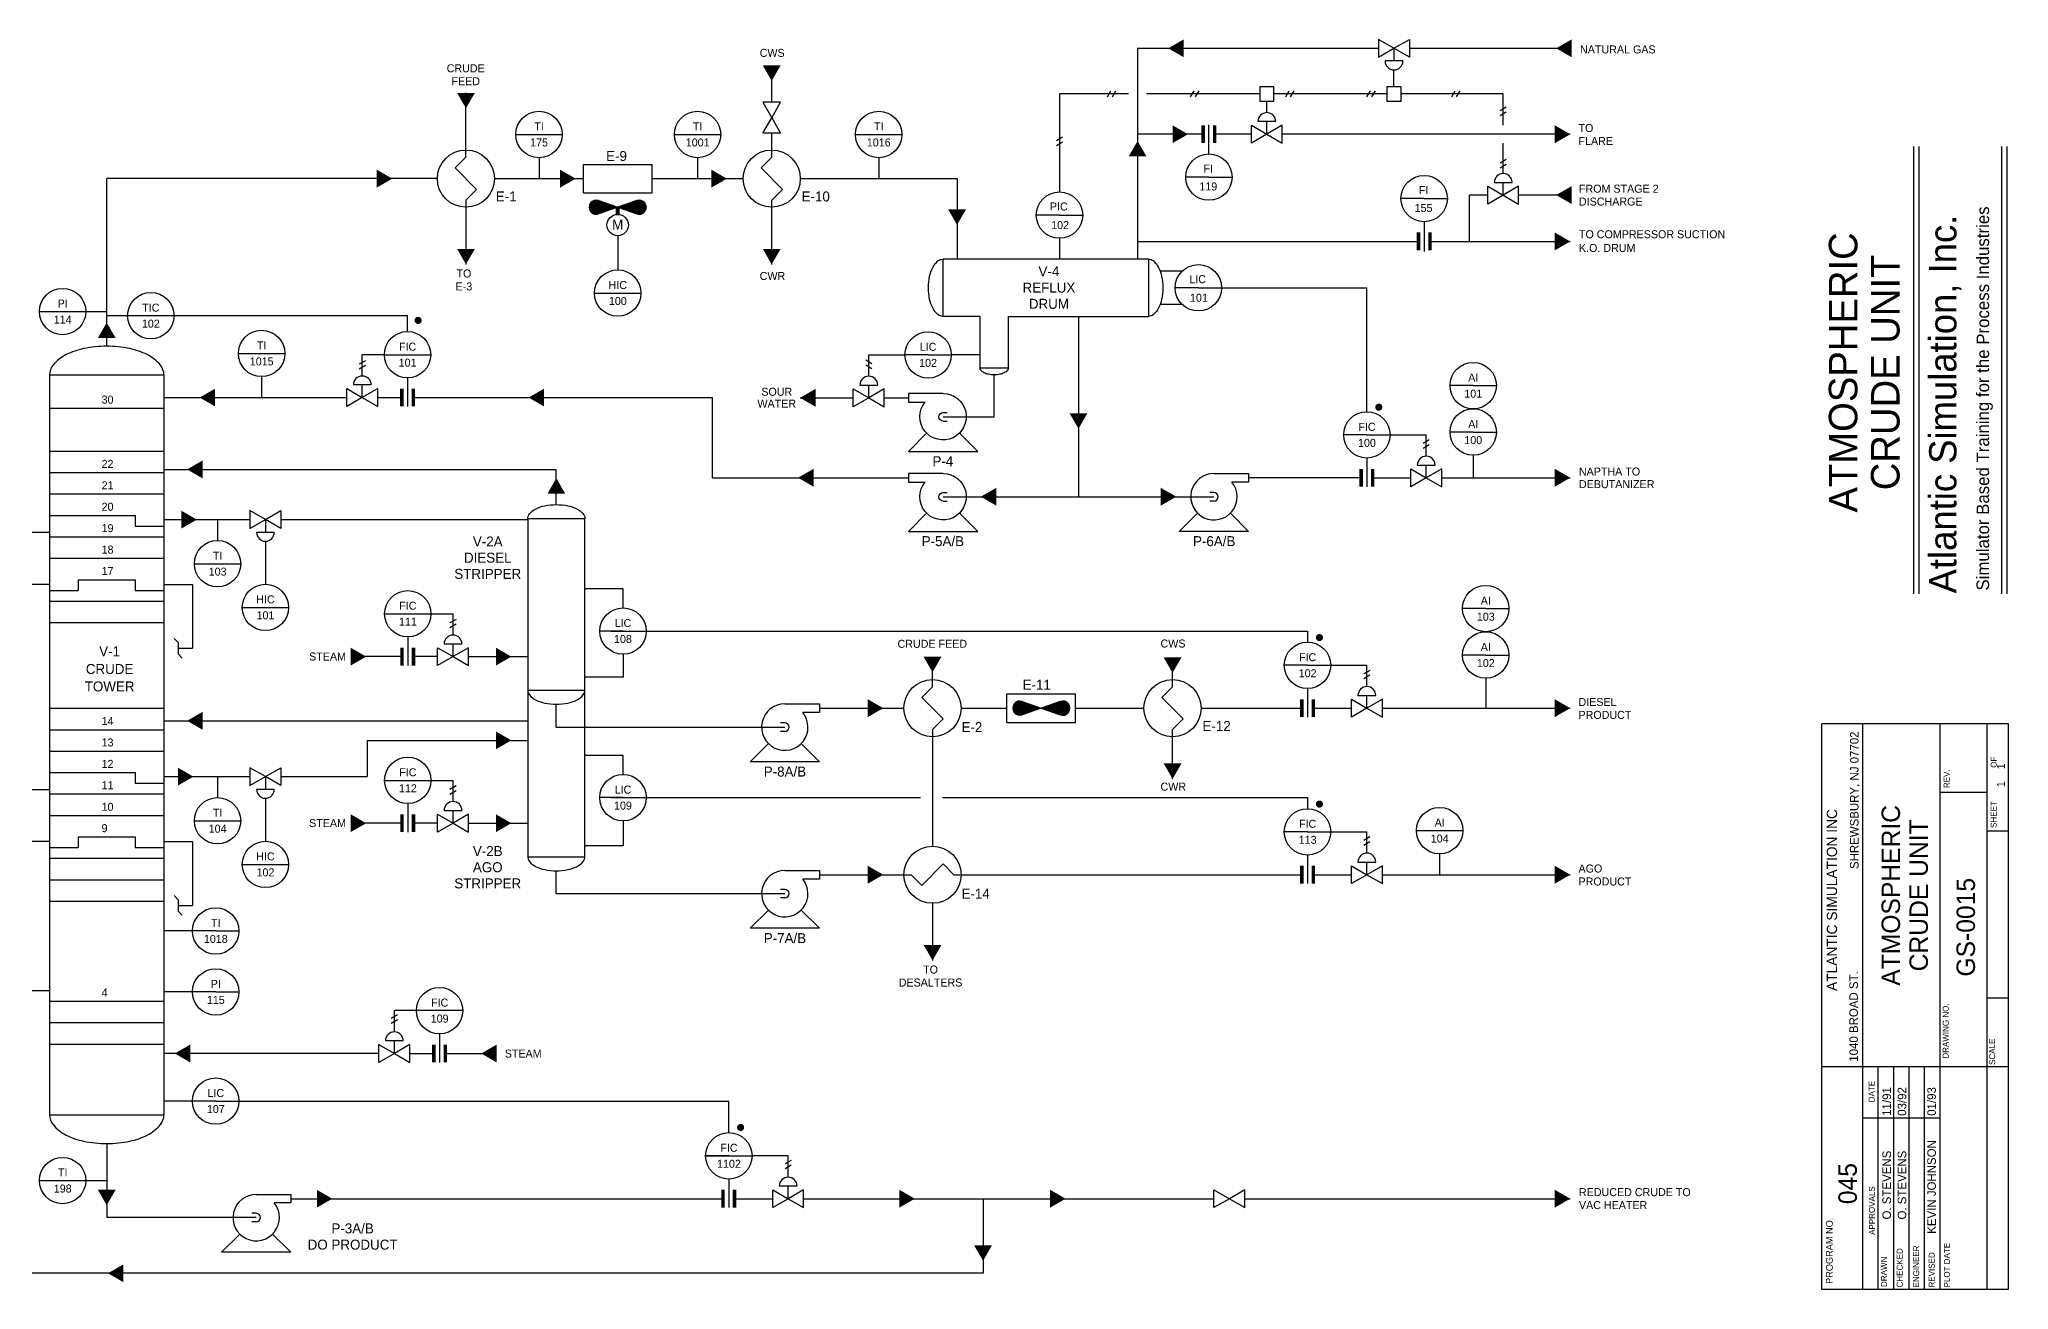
# Model space of a CAD drawing. Extents: x 2.2 to 101, y 0 to 21.9.
# Drawn here: x 66.58 to 101.03, y 0 to 21.88 of the extents above; entities that cross this region are included whole.
import ezdxf
from ezdxf.enums import TextEntityAlignment as Align

# ---------------------------------------------------------------- set-up
doc = ezdxf.new("R2010")
doc.units = 0
doc.linetypes.add('HIDDEN', pattern=[0])
doc.layers.get('0').update_dxf_attribs({"linetype": 'CONTINUOUS'})
for name, color, linetype in [('ARROW', 13, 'CONTINUOUS'), ('E-EQUIP', 2, 'HIDDEN'), ('E-INSTR', 4, 'HIDDEN'), ('EQUIP', 2, 'CONTINUOUS'), ('GS-SSSS', 7, 'CONTINUOUS'), ('INSTR', 4, 'CONTINUOUS'), ('LINE', 7, 'CONTINUOUS'), ('TEXT', 3, 'CONTINUOUS'), ('TITLE', 6, 'CONTINUOUS'), ('VALVE', 1, 'CONTINUOUS')]:
    doc.layers.add(name, color=color, linetype=linetype)

# ---------------------------------------------------------------- blocks, each defined once
blk = doc.blocks.new('R-PUMP')
at = {"layer": 'LINE', "color": 0}
for p, q in [((0, 8.12), (12.13, 8.12)), ((12.13, 8.12), (12.13, 5.13)), ((0, 1.5), (-1.5, 1.5)), ((12.13, 5.13), (6.3, 5.13)), ((-5.75, -5.75), (-12.12, -12.12)), ((0, -1.5), (-1.5, -1.5)), ((5.75, -5.75), (12.13, -12.12)), ((12.13, -12.12), (-12.12, -12.12))]:
    blk.add_line(p, q, dxfattribs=at)
for radius, start, end in [(8.12, 90, 39.1069), (1.5, 270, 90)]:
    blk.add_arc((0, 0), radius, start, end, dxfattribs=at)
blk = doc.blocks.new('G-ARROW')
at = {"layer": 'ARROW', "color": 0}
blk.add_solid([(0, 0), (-0.271, 0.156), (-0.271, -0.156)], dxfattribs=at)
blk = doc.blocks.new('PN-V')
at = {"color": 0}
for p, q in [((0.054, 0.031), (-0.054, -0.031)), ((0.054, -0.055), (-0.054, -0.118))]:
    blk.add_line(p, q, dxfattribs=at)
blk = doc.blocks.new('ARROW')
at = {"layer": 'ARROW', "color": 0}
blk.add_solid([(0, 0), (-0.271, 0.156), (-0.271, -0.156)], dxfattribs=at)
blk = doc.blocks.new('BREAK')
at = {"color": 0}
for p, q in [((-0.171, -0.071), (-0.1, 0)), ((-0.1, 0), (0.1, 0)), ((0.1, 0), (0.171, 0.071))]:
    blk.add_line(p, q, dxfattribs=at)
blk = doc.blocks.new('PN-H')
at = {"color": 0}
for p, q in [((-0.031, -0.054), (0.031, 0.054)), ((0.055, -0.054), (0.118, 0.054))]:
    blk.add_line(p, q, dxfattribs=at)

msp = doc.modelspace()

# ---------------------------------------------------------------- linework, layer by layer
at = {"color": 0}
for p, q in [((101.031, 9.9), (97.761, 9.9)), ((97.761, 0), (97.761, 9.9)), ((98.481, 0), (98.481, 9.9)), ((99.831, 0), (99.831, 9.9)), ((100.656, 0), (100.656, 9.9)), ((101.031, 0), (101.031, 9.9)), ((100.656, 8.7), (99.831, 8.7)), ((101.031, 8.025), (100.656, 8.025)), ((101.031, 5.1), (100.656, 5.1)), ((101.031, 3.9), (97.761, 3.9)), ((98.751, 0), (98.751, 3.9)), ((99.021, 0), (99.021, 3.9)), ((99.291, 0), (99.291, 3.9)), ((99.561, 0), (99.561, 3.9)), ((99.831, 3), (98.481, 3)), ((101.031, 0), (97.761, 0))]:
    msp.add_line(p, q, dxfattribs=at)
for points in [[(86.91, 20.375), (86.91, 20.062), (86.97, 20.375), (86.97, 20.062)], [(87.17, 20.375), (87.17, 20.062), (87.11, 20.375), (87.11, 20.062)], [(90.676, 18.186), (90.676, 18.499), (90.736, 18.186), (90.736, 18.499)], [(90.936, 18.186), (90.936, 18.499), (90.876, 18.186), (90.876, 18.499)], [(72.889, 15.454), (72.889, 15.766), (72.949, 15.454), (72.949, 15.766)], [(73.149, 15.454), (73.149, 15.766), (73.089, 15.454), (73.089, 15.766)], [(89.674, 14.05), (89.674, 14.363), (89.734, 14.05), (89.734, 14.363)], [(89.934, 14.05), (89.934, 14.363), (89.874, 14.05), (89.874, 14.363)], [(72.893, 10.92), (72.893, 11.233), (72.953, 10.92), (72.953, 11.233)], [(73.153, 10.92), (73.153, 11.233), (73.093, 10.92), (73.093, 11.233)], [(88.635, 10.019), (88.635, 10.331), (88.695, 10.019), (88.695, 10.331)], [(88.895, 10.019), (88.895, 10.331), (88.835, 10.019), (88.835, 10.331)], [(72.893, 8.006), (72.893, 8.318), (72.953, 8.006), (72.953, 8.318)], [(73.153, 8.006), (73.153, 8.318), (73.093, 8.006), (73.093, 8.318)], [(88.635, 7.104), (88.635, 7.416), (88.695, 7.104), (88.695, 7.416)], [(88.895, 7.104), (88.895, 7.416), (88.835, 7.104), (88.835, 7.416)], [(73.449, 3.976), (73.449, 4.288), (73.509, 3.976), (73.509, 4.288)], [(73.709, 3.976), (73.709, 4.288), (73.649, 3.976), (73.649, 4.288)], [(78.51, 1.435), (78.51, 1.747), (78.57, 1.435), (78.57, 1.747)], [(78.77, 1.435), (78.77, 1.747), (78.71, 1.435), (78.71, 1.747)]]:
    msp.add_solid(points, dxfattribs=at)
at = {"layer": 'E-EQUIP', "color": 0}
for p, q in [((66.756, 15.423), (68.756, 15.423)), ((66.756, 14.673), (68.756, 14.673)), ((66.756, 14.298), (68.756, 14.298)), ((66.756, 13.923), (68.756, 13.923)), ((66.756, 13.548), (68.256, 13.548)), ((68.256, 13.548), (68.256, 13.36)), ((66.756, 13.173), (68.756, 13.173)), ((68.256, 13.36), (68.756, 13.36)), ((66.756, 12.798), (68.756, 12.798)), ((67.256, 12.423), (67.256, 12.235)), ((67.256, 12.423), (68.256, 12.423)), ((68.256, 12.423), (68.256, 12.235)), ((66.756, 12.235), (67.256, 12.235)), ((68.256, 12.235), (68.756, 12.235)), ((66.756, 12.048), (68.756, 12.048)), ((66.756, 11.673), (68.756, 11.673)), ((66.756, 10.173), (68.756, 10.173)), ((66.756, 9.798), (68.756, 9.798)), ((66.756, 9.423), (68.756, 9.423)), ((66.756, 9.048), (68.256, 9.048)), ((68.256, 9.048), (68.256, 8.86)), ((66.756, 8.673), (68.756, 8.673)), ((68.256, 8.86), (68.756, 8.86)), ((66.756, 8.298), (68.756, 8.298)), ((66.756, 7.735), (67.256, 7.735)), ((67.256, 7.923), (68.256, 7.923)), ((67.256, 7.923), (67.256, 7.735)), ((68.256, 7.923), (68.256, 7.735)), ((68.256, 7.735), (68.756, 7.735)), ((66.756, 7.548), (68.756, 7.548)), ((66.756, 7.173), (68.756, 7.173)), ((66.756, 6.798), (68.756, 6.798)), ((66.756, 5.048), (68.756, 5.048)), ((66.756, 4.673), (68.756, 4.673)), ((66.756, 4.298), (68.756, 4.298))]:
    msp.add_line(p, q, dxfattribs=at)
at = {"layer": 'E-INSTR', "color": 0}
for p, q in [((87.261, 17.531), (89.804, 17.531)), ((89.804, 15.363), (89.804, 17.531)), ((73.019, 17.043), (68.934, 17.043)), ((73.019, 16.766), (73.019, 17.043)), ((76.576, 11.524), (76.789, 11.524)), ((76.576, 8.609), (76.789, 8.609)), ((70.069, 3.299), (78.64, 3.299)), ((78.64, 2.747), (78.64, 3.299))]:
    msp.add_line(p, q, dxfattribs=at)
at = {"layer": 'EQUIP', "color": 0}
for p, q in [((76.096, 19.691), (77.296, 19.691)), ((76.096, 19.191), (76.096, 19.691)), ((77.296, 19.191), (77.296, 19.691)), ((76.096, 19.191), (77.296, 19.191)), ((76.363, 19.059), (77.03, 18.823)), ((77.03, 19.059), (76.363, 18.823)), ((77.071, 19.066), (77.071, 19.066)), ((76.671, 18.932), (76.671, 18.816)), ((76.671, 18.816), (76.721, 18.816)), ((76.721, 18.816), (76.721, 18.932)), ((85.983, 18.031), (82.383, 18.031)), ((82.383, 18.031), (82.383, 17.031)), ((85.983, 18.031), (85.983, 17.031)), ((83.033, 17.031), (82.383, 17.031)), ((83.033, 17.031), (83.033, 16.131)), ((83.533, 16.131), (83.533, 17.031)), ((83.533, 17.031), (85.983, 17.031)), ((66.756, 16.008), (68.756, 16.008)), ((66.756, 16.008), (66.756, 3.057)), ((68.756, 16.008), (68.756, 3.057)), ((83.033, 16.131), (83.533, 16.131)), ((75.122, 13.49), (75.122, 9.19)), ((76.122, 13.49), (75.122, 13.49)), ((76.122, 9.19), (76.122, 13.49)), ((75.122, 10.49), (76.122, 10.49)), ((83.507, 9.925), (83.507, 10.425)), ((83.507, 10.425), (84.707, 10.425)), ((84.707, 9.925), (84.707, 10.425)), ((84.44, 10.293), (83.773, 10.057)), ((83.773, 10.293), (84.44, 10.057)), ((84.482, 10.3), (84.482, 10.3)), ((83.507, 9.925), (84.707, 9.925)), ((75.122, 9.19), (75.122, 7.576)), ((76.122, 7.576), (76.122, 9.19)), ((75.122, 7.576), (76.122, 7.576)), ((66.756, 3.057), (68.756, 3.057))]:
    msp.add_line(p, q, dxfattribs=at)
for points in [[(77.03, 18.823, 1.414212), (77.03, 19.059, 1.414212)], [(82.383, 17.031, -0.174705), (82.299, 17.062, -0.104203), (82.207, 17.178, -0.064948), (82.154, 17.329, -0.051099), (82.133, 17.531, -0.051099), (82.154, 17.733, -0.064948), (82.207, 17.885, -0.104203), (82.299, 18.001, -0.174705), (82.383, 18.031, -0.174705)], [(85.983, 18.031, -0.174705), (86.068, 18.001, -0.104203), (86.16, 17.885, -0.064948), (86.213, 17.733, -0.051099), (86.233, 17.531, -0.051099), (86.213, 17.329, -0.064948), (86.16, 17.178, -0.104203), (86.068, 17.062, -0.174705), (85.983, 17.031, -0.174705)], [(68.756, 16.008, 0.174705), (68.695, 16.177, 0.104203), (68.463, 16.361, 0.064948), (68.161, 16.466, 0.051099), (67.756, 16.508, 0.051099), (67.352, 16.466, 0.064948), (67.049, 16.361, 0.104203), (66.817, 16.177, 0.174705), (66.756, 16.008, 0.174705)], [(83.533, 16.131, -0.174705), (83.518, 16.089, -0.104203), (83.46, 16.043, -0.064948), (83.384, 16.017, -0.051099), (83.283, 16.006, -0.051099), (83.182, 16.017, -0.064948), (83.107, 16.043, -0.104203), (83.049, 16.089, -0.174705), (83.033, 16.131, -0.174705)], [(75.122, 13.49, -0.176325), (75.153, 13.574, -0.103901), (75.269, 13.665, -0.064303), (75.42, 13.717, -0.050467), (75.622, 13.737, -0.050467), (75.824, 13.717, -0.064303), (75.976, 13.665, -0.103901), (76.092, 13.574, -0.176325), (76.122, 13.49, -0.176325)], [(75.122, 10.49, 0.176325), (75.153, 10.407, 0.103901), (75.269, 10.316, 0.064303), (75.42, 10.264, 0.050467), (75.622, 10.244, 0.050467), (75.824, 10.264, 0.064303), (75.976, 10.316, 0.103901), (76.092, 10.407, 0.176325), (76.122, 10.49, 0.176325)], [(84.44, 10.057, 1.414212), (84.44, 10.293, 1.414212)], [(75.122, 7.576, 0.176325), (75.153, 7.492, 0.103901), (75.269, 7.401, 0.064303), (75.42, 7.349, 0.050467), (75.622, 7.329, 0.050467), (75.824, 7.349, 0.064303), (75.976, 7.401, 0.103901), (76.092, 7.492, 0.176325), (76.122, 7.576, 0.176325)], [(66.756, 3.057, 0.174705), (66.817, 2.888, 0.104203), (67.049, 2.703, 0.064948), (67.352, 2.598, 0.051099), (67.756, 2.557, 0.051099), (68.161, 2.598, 0.064948), (68.463, 2.703, 0.104203), (68.695, 2.888, 0.174705), (68.756, 3.057, 0.174705)]]:
    msp.add_lwpolyline(points, format="xyb", dxfattribs=at)
at = {"layer": 'EQUIP', "color": 0, "linetype": 'HIDDEN'}
for centre in [(74.041, 19.441), (82.204, 10.175), (82.204, 7.26)]:
    msp.add_circle(centre, 0.5, dxfattribs=at)
at = {"layer": 'EQUIP', "color": 0}
for centre, radius in [((79.39, 19.441), 0.5), ((76.696, 18.629), 0.188), ((86.404, 10.175), 0.5)]:
    msp.add_circle(centre, radius, dxfattribs=at)
for centre in [(76.321, 18.941), (83.732, 10.175)]:
    msp.add_arc(centre, 0.125, 70.5287, 289.4713, dxfattribs=at)
for points in [[(76.323, 19.066), (76.214, 19.005), (76.322, 18.941), (76.196, 18.946)], [(76.323, 19.066), (76.257, 19.049), (76.214, 19.005)], [(76.696, 18.941), (76.323, 19.066), (76.32, 18.816)], [(76.696, 18.941), (77.07, 19.066), (77.072, 18.816)], [(77.07, 19.066), (77.179, 19.005), (77.071, 18.941), (77.196, 18.946)], [(77.179, 19.005), (77.129, 19.052), (77.071, 19.066)], [(77.071, 19.066), (77.071, 19.066), (77.18, 18.879)], [(76.196, 18.946), (76.322, 18.941), (76.213, 18.879), (76.32, 18.817)], [(76.32, 18.817), (76.213, 18.879), (76.254, 18.836)], [(76.721, 18.932), (76.696, 18.941), (76.671, 18.932)], [(76.721, 18.932), (76.721, 18.816), (76.671, 18.932), (76.671, 18.816)], [(77.196, 18.946), (77.071, 18.941), (77.18, 18.879), (77.072, 18.817)], [(77.18, 18.879), (77.072, 18.816), (77.135, 18.834)], [(83.733, 10.3), (83.624, 10.239), (83.732, 10.175), (83.607, 10.18)], [(83.607, 10.18), (83.732, 10.175), (83.623, 10.113), (83.731, 10.051)], [(83.731, 10.051), (83.623, 10.113), (83.664, 10.07)], [(83.733, 10.3), (83.667, 10.282), (83.624, 10.239)], [(84.107, 10.175), (83.733, 10.3), (83.731, 10.05)], [(84.107, 10.175), (84.48, 10.3), (84.483, 10.05)], [(84.48, 10.3), (84.589, 10.239), (84.481, 10.175), (84.606, 10.18)], [(84.606, 10.18), (84.481, 10.175), (84.59, 10.113), (84.483, 10.051)], [(84.482, 10.3), (84.482, 10.3), (84.59, 10.113)], [(84.589, 10.239), (84.54, 10.286), (84.482, 10.3)], [(84.59, 10.113), (84.483, 10.05), (84.545, 10.067)]]:
    msp.add_solid(points, dxfattribs=at)
at = {"layer": 'INSTR', "color": 0}
for p, q in [((90.278, 21.049), (90.278, 21.344)), ((84.426, 20.924), (84.426, 19.209)), ((85.634, 20.924), (84.426, 20.924)), ((87.928, 20.924), (85.948, 20.924)), ((88.053, 20.596), (88.053, 20.799)), ((90.153, 20.924), (88.178, 20.924)), ((92.189, 20.924), (90.403, 20.924)), ((92.189, 20.375), (92.189, 20.924)), ((87.04, 19.875), (87.04, 20.384)), ((74.912, 20.213), (75.725, 20.213)), ((77.687, 20.213), (78.5, 20.213)), ((80.856, 20.213), (81.668, 20.213)), ((80.856, 20.213), (81.668, 20.213)), ((92.189, 19.531), (92.189, 20.062)), ((75.319, 19.807), (75.319, 19.441)), ((78.093, 19.807), (78.093, 19.441)), ((81.262, 19.807), (81.262, 19.441)), ((87.04, 19.468), (86.634, 19.468)), ((87.04, 19.468), (87.446, 19.468)), ((90.806, 19.092), (90.4, 19.092)), ((90.806, 19.092), (91.212, 19.092)), ((84.426, 18.803), (84.02, 18.803)), ((84.426, 18.803), (84.833, 18.803)), ((90.806, 18.686), (90.806, 18.165)), ((84.426, 18.397), (84.426, 18.031)), ((86.573, 17.823), (86.188, 17.823)), ((76.29, 17.439), (77.103, 17.439)), ((86.573, 17.239), (86.188, 17.239)), ((86.855, 17.531), (86.449, 17.531)), ((86.855, 17.531), (87.261, 17.531)), ((66.578, 17.115), (67.391, 17.115)), ((67.391, 17.115), (67.756, 17.115)), ((68.122, 17.043), (67.756, 17.043)), ((68.934, 17.043), (68.122, 17.043)), ((70.06, 16.382), (70.872, 16.382)), ((70.06, 16.382), (70.872, 16.382)), ((72.227, 15.988), (72.227, 16.36)), ((72.613, 16.36), (72.227, 16.36)), ((72.613, 16.36), (73.425, 16.36)), ((81.089, 15.984), (81.089, 16.356)), ((81.089, 16.356), (81.721, 16.356)), ((82.127, 16.356), (81.721, 16.356)), ((82.127, 16.356), (82.533, 16.356)), ((83.033, 16.356), (82.533, 16.356)), ((70.466, 15.975), (70.466, 15.61)), ((73.019, 15.954), (73.019, 15.454)), ((91.664, 15.819), (91.258, 15.819)), ((91.664, 15.819), (92.07, 15.819)), ((89.804, 14.957), (89.397, 14.957)), ((89.804, 14.957), (90.21, 14.957)), ((90.21, 14.957), (90.842, 14.957)), ((90.842, 14.585), (90.842, 14.957)), ((91.664, 15.007), (91.258, 15.007)), ((91.664, 15.007), (92.07, 15.007)), ((89.804, 14.55), (89.804, 14.05)), ((91.664, 14.6), (91.664, 14.207)), ((69.695, 13.474), (69.695, 13.109)), ((69.289, 12.703), (70.101, 12.703)), ((76.789, 12.261), (76.122, 12.261)), ((76.789, 11.93), (76.789, 12.261)), ((70.126, 11.938), (70.938, 11.938)), ((72.617, 11.827), (73.43, 11.827)), ((73.43, 11.827), (73.815, 11.827)), ((73.815, 11.455), (73.815, 11.827)), ((91.883, 11.918), (91.477, 11.918)), ((91.883, 11.918), (92.289, 11.918)), ((73.023, 11.42), (73.023, 10.92)), ((76.789, 11.524), (76.383, 11.524)), ((76.789, 11.524), (77.195, 11.524)), ((88.765, 11.524), (88.765, 11.331)), ((76.789, 11.117), (76.789, 10.715)), ((91.883, 11.105), (91.477, 11.105)), ((91.883, 11.105), (92.289, 11.105)), ((76.789, 10.715), (76.122, 10.715)), ((88.765, 10.925), (88.359, 10.925)), ((88.765, 10.925), (89.172, 10.925)), ((89.172, 10.925), (89.804, 10.925)), ((89.804, 10.553), (89.804, 10.925)), ((91.883, 10.699), (91.883, 10.175)), ((88.765, 10.519), (88.765, 10.019)), ((76.789, 9.346), (76.122, 9.346)), ((76.789, 9.015), (76.789, 9.346)), ((69.695, 8.977), (69.695, 8.611)), ((72.617, 8.912), (73.43, 8.912)), ((73.43, 8.912), (73.815, 8.912)), ((73.815, 8.54), (73.815, 8.912)), ((73.023, 8.506), (73.023, 8.006)), ((76.789, 8.609), (76.383, 8.609)), ((76.789, 8.609), (77.195, 8.609)), ((88.765, 8.609), (88.765, 8.416)), ((69.289, 8.205), (70.101, 8.205)), ((76.789, 8.203), (76.789, 7.766)), ((88.765, 8.01), (88.359, 8.01)), ((88.765, 8.01), (89.172, 8.01)), ((89.172, 8.01), (89.804, 8.01)), ((89.804, 7.638), (89.804, 8.01)), ((90.67, 8.032), (91.483, 8.032)), ((76.789, 7.766), (76.122, 7.766)), ((88.765, 7.604), (88.765, 7.104)), ((91.077, 7.626), (91.077, 7.26)), ((70.126, 7.44), (70.938, 7.44)), ((69.256, 6.276), (68.756, 6.276)), ((69.662, 6.276), (69.256, 6.276)), ((69.662, 6.276), (70.069, 6.276)), ((69.256, 5.209), (68.756, 5.209)), ((69.662, 5.209), (69.256, 5.209)), ((69.662, 5.209), (70.069, 5.209)), ((72.788, 4.51), (72.788, 4.882)), ((73.173, 4.882), (72.788, 4.882)), ((73.986, 4.882), (73.173, 4.882)), ((73.579, 4.476), (73.579, 3.976)), ((69.256, 3.299), (68.756, 3.299)), ((69.662, 3.299), (69.256, 3.299)), ((69.662, 3.299), (70.069, 3.299)), ((78.234, 2.341), (79.047, 2.341)), ((78.64, 2.341), (78.234, 2.341)), ((78.64, 2.341), (79.047, 2.341)), ((79.679, 2.341), (79.047, 2.341)), ((79.679, 1.969), (79.679, 2.341)), ((66.578, 1.908), (67.391, 1.908)), ((67.391, 1.908), (67.756, 1.908)), ((78.64, 1.935), (78.64, 1.435))]:
    msp.add_line(p, q, dxfattribs=at)
at = {"layer": 'INSTR', "color": 0, "linetype": 'HIDDEN'}
for p, q in [((76.696, 18.441), (76.696, 17.845)), ((70.532, 13.097), (70.532, 12.344)), ((77.195, 11.524), (88.765, 11.524)), ((70.532, 8.599), (70.532, 7.846)), ((77.195, 8.609), (81.994, 8.609)), ((82.381, 8.609), (88.765, 8.609))]:
    msp.add_line(p, q, dxfattribs=at)
at = {"layer": 'INSTR', "color": 0}
for points in [[(87.928, 21.049), (87.928, 20.799), (88.178, 20.799), (88.178, 21.049)], [(90.153, 21.049), (90.153, 20.799), (90.403, 20.799), (90.403, 21.049)]]:
    msp.add_lwpolyline(points, close=True, dxfattribs=at)
at = {"layer": 'INSTR', "color": 0, "const_width": 0.0625}
for points in [[(73.173, 16.96, 1), (73.235, 16.96, 1)], [(89.981, 15.442, 1), (90.044, 15.442, 1)], [(88.943, 11.411, 1), (89.005, 11.411, 1)], [(88.943, 8.496, 1), (89.005, 8.496, 1)], [(78.815, 2.838, 1), (78.877, 2.838, 1)]]:
    msp.add_lwpolyline(points, format="xyb", close=True, dxfattribs=at)
at = {"layer": 'INSTR', "color": 0}
for centre in [(75.319, 20.213), (78.093, 20.213), (81.262, 20.213), (87.04, 19.468), (90.806, 19.092), (84.426, 18.803), (86.855, 17.531), (76.696, 17.439), (66.984, 17.115), (68.528, 17.043), (70.466, 16.382), (73.019, 16.36), (82.127, 16.356), (91.664, 15.819), (89.804, 14.957), (91.664, 15.007), (69.695, 12.703), (70.532, 11.938), (73.023, 11.827), (91.883, 11.918), (76.789, 11.524), (91.883, 11.105), (88.765, 10.925), (73.023, 8.912), (76.789, 8.609), (69.695, 8.205), (88.765, 8.01), (91.077, 8.032), (70.532, 7.44), (69.662, 6.276), (69.662, 5.209), (73.579, 4.882), (69.662, 3.299), (78.64, 2.341), (66.984, 1.908)]:
    msp.add_circle(centre, 0.406, dxfattribs=at)
at = {"layer": 'LINE', "color": 0}
for p, q in [((85.792, 21.722), (85.792, 18.031)), ((85.792, 21.722), (90.008, 21.722)), ((90.549, 21.722), (93.362, 21.722)), ((79.39, 20.777), (79.39, 21.421)), ((74.041, 19.816), (74.041, 20.941)), ((79.39, 19.816), (79.39, 20.236)), ((86.91, 20.218), (85.792, 20.218)), ((87.783, 20.218), (87.17, 20.218)), ((93.362, 20.218), (88.324, 20.218)), ((73.853, 19.629), (74.041, 19.816)), ((79.203, 19.629), (79.39, 19.816)), ((73.541, 19.441), (67.756, 19.441)), ((67.756, 16.508), (67.756, 19.441)), ((74.228, 19.254), (73.853, 19.629)), ((74.541, 19.441), (76.096, 19.441)), ((77.296, 19.441), (78.89, 19.441)), ((79.578, 19.254), (79.203, 19.629)), ((79.89, 19.441), (82.633, 19.441)), ((82.633, 19.441), (82.633, 18.031)), ((74.041, 19.066), (74.228, 19.254)), ((74.041, 19.066), (74.041, 17.941)), ((79.39, 19.066), (79.578, 19.254)), ((79.39, 17.941), (79.39, 19.066)), ((91.599, 18.342), (91.599, 19.154)), ((91.918, 19.154), (91.599, 19.154)), ((93.362, 19.154), (92.459, 19.154)), ((85.792, 18.342), (90.676, 18.342)), ((90.936, 18.342), (93.362, 18.342)), ((84.758, 17.031), (84.758, 13.875)), ((83.283, 15.275), (83.283, 16.006)), ((68.756, 15.61), (71.957, 15.61)), ((72.498, 15.61), (72.889, 15.61)), ((73.149, 15.61), (78.354, 15.61)), ((78.354, 14.207), (78.354, 15.61)), ((79.886, 15.606), (80.818, 15.606)), ((81.359, 15.606), (81.782, 15.606)), ((82.388, 15.275), (83.283, 15.275)), ((68.756, 14.353), (75.622, 14.353)), ((75.622, 13.737), (75.622, 14.353)), ((78.354, 14.207), (81.782, 14.207)), ((89.674, 14.207), (87.735, 14.207)), ((82.388, 13.875), (87.128, 13.875)), ((68.756, 13.474), (70.261, 13.474)), ((70.802, 13.474), (75.122, 13.474)), ((66.756, 13.247), (60.76, 13.247)), ((66.756, 12.339), (66.256, 12.339)), ((68.756, 12.339), (69.256, 12.339)), ((69.256, 12.339), (69.256, 11.223)), ((69.006, 11.223), (69.256, 11.223)), ((72.893, 11.077), (72.137, 11.077)), ((73.545, 11.077), (73.153, 11.077)), ((73.545, 11.077), (73.153, 11.077)), ((74.086, 11.077), (75.122, 11.077)), ((82.204, 10.55), (82.204, 11.074)), ((86.404, 10.55), (86.404, 11.062)), ((82.016, 10.362), (82.204, 10.55)), ((82.391, 9.987), (82.016, 10.362)), ((86.216, 10.362), (86.404, 10.55)), ((86.591, 9.987), (86.216, 10.362)), ((75.622, 9.844), (75.622, 10.244)), ((80.225, 10.175), (81.704, 10.175)), ((82.704, 10.175), (83.507, 10.175)), ((84.707, 10.175), (85.904, 10.175)), ((86.904, 10.175), (88.635, 10.175)), ((88.895, 10.175), (89.533, 10.175)), ((90.074, 10.175), (93.362, 10.175)), ((68.756, 9.954), (75.122, 9.954)), ((75.622, 9.844), (79.619, 9.844)), ((82.204, 9.8), (82.391, 9.987)), ((82.204, 9.8), (82.204, 7.76)), ((86.404, 9.8), (86.591, 9.987)), ((86.404, 8.936), (86.404, 9.8)), ((72.31, 9.612), (72.31, 8.977)), ((72.31, 9.612), (75.122, 9.612)), ((68.756, 8.977), (70.261, 8.977)), ((70.802, 8.977), (72.31, 8.977)), ((66.756, 8.747), (60.786, 8.747)), ((72.893, 8.162), (72.137, 8.162)), ((73.545, 8.162), (73.153, 8.162)), ((73.545, 8.162), (73.153, 8.162)), ((74.086, 8.162), (75.122, 8.162)), ((66.756, 7.839), (66.256, 7.839)), ((68.756, 7.839), (69.256, 7.839)), ((69.256, 7.839), (69.256, 6.723)), ((75.622, 6.929), (75.622, 7.329)), ((80.225, 7.26), (81.829, 7.26)), ((82.016, 7.073), (81.829, 7.26)), ((82.391, 7.448), (82.016, 7.073)), ((82.579, 7.26), (82.391, 7.448)), ((82.579, 7.26), (88.635, 7.26)), ((88.895, 7.26), (89.533, 7.26)), ((90.074, 7.26), (93.362, 7.26)), ((75.622, 6.929), (79.619, 6.929)), ((69.006, 6.723), (69.256, 6.723)), ((82.204, 6.76), (82.204, 5.76)), ((66.756, 5.228), (65.396, 5.228)), ((72.517, 4.132), (68.756, 4.132)), ((73.058, 4.132), (73.449, 4.132)), ((73.058, 4.132), (73.449, 4.132)), ((73.709, 4.132), (74.466, 4.132)), ((67.756, 2.557), (67.756, 1.26)), ((70.977, 1.591), (78.51, 1.591)), ((78.77, 1.591), (79.408, 1.591)), ((79.949, 1.591), (87.128, 1.591)), ((83.088, 1.591), (83.088, 0.286)), ((87.669, 1.591), (93.362, 1.591)), ((70.371, 1.26), (67.756, 1.26)), ((83.088, 0.286), (37.77, 0.286))]:
    msp.add_line(p, q, dxfattribs=at)
for points in [[(89.934, 14.207), (90.571, 14.207)], [(91.113, 14.207), (93.362, 14.207)]]:
    msp.add_lwpolyline(points, dxfattribs=at)
at = {"layer": 'TEXT', "color": 0}
for p, q in [((99.372, 12.176), (99.372, 20.002)), ((99.465, 12.176), (99.465, 20.002)), ((100.913, 12.176), (100.913, 20.002)), ((101.006, 12.176), (101.006, 20.002))]:
    msp.add_line(p, q, dxfattribs=at)
at = {"layer": 'VALVE', "color": 0}
for p, q in [((90.008, 21.878), (90.008, 21.566)), ((90.278, 21.722), (90.008, 21.878)), ((90.008, 21.566), (90.278, 21.722)), ((90.278, 21.722), (90.278, 21.5)), ((90.435, 21.5), (90.122, 21.5)), ((79.234, 20.777), (79.39, 20.507)), ((79.547, 20.777), (79.234, 20.777)), ((79.39, 20.507), (79.547, 20.777)), ((87.783, 20.375), (88.053, 20.218)), ((87.783, 20.062), (87.783, 20.375)), ((88.21, 20.44), (87.897, 20.44)), ((88.053, 20.218), (88.053, 20.44)), ((88.053, 20.218), (87.783, 20.062)), ((92.032, 19.375), (92.345, 19.375)), ((92.189, 19.154), (92.189, 19.375)), ((92.459, 19.31), (92.189, 19.154)), ((92.459, 18.997), (92.459, 19.31)), ((92.189, 19.154), (92.459, 18.997)), ((71.957, 15.454), (71.957, 15.766)), ((71.957, 15.766), (72.227, 15.61)), ((72.227, 15.61), (71.957, 15.454)), ((72.383, 15.831), (72.071, 15.831)), ((72.227, 15.61), (72.227, 15.831)), ((80.933, 15.828), (81.245, 15.828)), ((81.089, 15.606), (81.089, 15.828)), ((81.359, 15.762), (81.089, 15.606)), ((81.089, 15.606), (81.359, 15.45)), ((81.359, 15.45), (81.359, 15.762)), ((90.686, 14.428), (90.998, 14.428)), ((90.842, 14.207), (90.842, 14.428)), ((91.113, 14.363), (90.842, 14.207)), ((90.842, 14.207), (91.113, 14.05)), ((91.113, 14.05), (91.113, 14.363)), ((70.532, 13.474), (70.802, 13.631)), ((70.802, 13.318), (70.532, 13.474)), ((70.532, 13.474), (70.532, 13.253)), ((70.802, 13.631), (70.802, 13.318)), ((70.376, 13.253), (70.688, 13.253)), ((73.659, 11.298), (73.972, 11.298)), ((73.815, 11.077), (73.815, 11.298)), ((74.086, 11.233), (73.815, 11.077)), ((73.815, 11.077), (74.086, 10.92)), ((74.086, 10.92), (74.086, 11.233)), ((89.647, 10.396), (89.96, 10.396)), ((89.804, 10.175), (89.804, 10.396)), ((90.074, 10.331), (89.804, 10.175)), ((89.804, 10.175), (90.074, 10.019)), ((90.074, 10.019), (90.074, 10.331)), ((70.532, 8.977), (70.802, 9.133)), ((70.532, 8.977), (70.532, 8.755)), ((70.802, 8.82), (70.532, 8.977)), ((70.802, 9.133), (70.802, 8.82)), ((70.376, 8.755), (70.688, 8.755)), ((73.659, 8.384), (73.972, 8.384)), ((73.815, 8.162), (73.815, 8.384)), ((74.086, 8.318), (73.815, 8.162)), ((74.086, 8.006), (74.086, 8.318)), ((73.815, 8.162), (74.086, 8.006)), ((89.647, 7.482), (89.96, 7.482)), ((89.804, 7.26), (89.804, 7.482)), ((90.074, 7.416), (89.804, 7.26)), ((89.804, 7.26), (90.074, 7.104)), ((90.074, 7.104), (90.074, 7.416)), ((72.517, 3.976), (72.517, 4.288)), ((72.517, 4.288), (72.788, 4.132)), ((72.944, 4.353), (72.631, 4.353)), ((72.788, 4.132), (72.788, 4.353)), ((72.788, 4.132), (72.517, 3.976)), ((79.408, 1.435), (79.408, 1.747)), ((79.408, 1.747), (79.679, 1.591)), ((79.835, 1.812), (79.522, 1.812)), ((79.679, 1.591), (79.679, 1.812)), ((87.128, 1.747), (87.398, 1.591)), ((87.128, 1.435), (87.128, 1.747)), ((79.679, 1.591), (79.408, 1.435)), ((87.398, 1.591), (87.128, 1.435))]:
    msp.add_line(p, q, dxfattribs=at)
for points in [[(90.549, 21.878), (90.549, 21.566), (90.278, 21.722)], [(79.547, 20.236), (79.234, 20.236), (79.39, 20.507)], [(88.324, 20.062), (88.324, 20.375), (88.053, 20.218)], [(91.918, 18.997), (91.918, 19.31), (92.189, 19.154)], [(72.498, 15.454), (72.498, 15.766), (72.227, 15.61)], [(80.818, 15.45), (80.818, 15.762), (81.089, 15.606)], [(90.571, 14.05), (90.571, 14.363), (90.842, 14.207)], [(70.261, 13.631), (70.261, 13.318), (70.532, 13.474)], [(73.545, 10.92), (73.545, 11.233), (73.815, 11.077)], [(89.533, 10.019), (89.533, 10.331), (89.804, 10.175)], [(70.261, 9.133), (70.261, 8.82), (70.532, 8.977)], [(73.545, 8.006), (73.545, 8.318), (73.815, 8.162)], [(89.533, 7.104), (89.533, 7.416), (89.804, 7.26)], [(73.058, 3.976), (73.058, 4.288), (72.788, 4.132)], [(79.949, 1.435), (79.949, 1.747), (79.679, 1.591)], [(87.669, 1.435), (87.669, 1.747), (87.398, 1.591)]]:
    msp.add_lwpolyline(points, close=True, dxfattribs=at)
for centre, start, end in [((90.278, 21.5), 180, 0), ((88.053, 20.44), 0, 180), ((92.189, 19.375), 0, 180), ((72.227, 15.831), 0, 180), ((81.089, 15.828), 0, 180), ((90.842, 14.428), 0, 180), ((70.532, 13.253), 180, 0), ((73.815, 11.298), 0, 180), ((89.804, 10.396), 0, 180), ((70.532, 8.755), 180, 0), ((73.815, 8.384), 0, 180), ((89.804, 7.482), 0, 180), ((72.788, 4.353), 0, 180), ((79.679, 1.812), 0, 180)]:
    msp.add_arc(centre, 0.156, start, end, dxfattribs=at)

# ---------------------------------------------------------------- block references
at = {"layer": 'EQUIP', "color": 0, "yscale": 0.05, "zscale": 0.05}
for p, xscale in [((82.388, 15.275), -0.05), ((82.388, 13.875), -0.05), ((87.128, 13.875), 0.05), ((79.619, 9.844), 0.05), ((79.619, 6.929), 0.05)]:
    msp.add_blockref('R-PUMP', p, dxfattribs=dict(at, xscale=xscale))
at = {"layer": 'INSTR', "color": 0}
for name, p in [('PN-H', (85.295, 20.924)), ('PN-H', (86.749, 20.924)), ('PN-H', (88.415, 20.924)), ('PN-H', (89.834, 20.924)), ('PN-H', (91.318, 20.924)), ('PN-V', (92.189, 20.659)), ('PN-V', (84.426, 20.133)), ('PN-V', (92.189, 19.744)), ('PN-V', (72.227, 16.224)), ('PN-V', (90.842, 14.837)), ('PN-V', (73.815, 11.697)), ('PN-V', (89.804, 10.805)), ('PN-V', (73.815, 8.782)), ('PN-V', (89.804, 7.89)), ('PN-V', (72.788, 4.776)), ('PN-V', (79.679, 2.23))]:
    msp.add_blockref(name, p, dxfattribs=at)
at = {"layer": 'INSTR', "color": 0, "xscale": -1}
msp.add_blockref('PN-V', (81.089, 16.237), dxfattribs=at)
at = {"layer": 'LINE', "color": 0, "xscale": -1}
for p in [(86.328, 21.722), (93.115, 21.722), (69.382, 15.61), (75.137, 15.61), (79.886, 15.606), (69.161, 14.353), (79.851, 14.207), (83.048, 13.875), (69.161, 9.954), (68.946, 4.132), (74.308, 4.132), (67.777, 0.286)]:
    msp.add_blockref('G-ARROW', p, dxfattribs=at)
at = {"layer": 'LINE', "color": 0}
for name, p, rotation in [('ARROW', (79.39, 21.151), 270), ('ARROW', (74.041, 20.671), 270), ('G-ARROW', (85.792, 20.101), 90), ('G-ARROW', (93.115, 19.154), 180), ('ARROW', (82.633, 18.632), 270), ('ARROW', (74.041, 17.941), 270), ('ARROW', (79.39, 17.941), 270), ('ARROW', (67.756, 16.922), 90), ('G-ARROW', (75.622, 14.199), 90), ('BREAK', (69.006, 11.223), 270), ('ARROW', (82.204, 10.803), 270), ('ARROW', (86.404, 10.792), 270), ('ARROW', (86.404, 8.936), 270), ('BREAK', (69.006, 6.723), 270), ('ARROW', (82.204, 5.76), 270), ('ARROW', (67.756, 1.476), 270), ('ARROW', (83.088, 0.503), 270)]:
    msp.add_blockref(name, p, dxfattribs=dict(at, rotation=rotation))
for p in [(86.674, 20.218), (93.362, 20.218), (93.362, 18.342), (93.362, 14.207), (86.469, 13.875), (81.342, 10.175), (93.362, 10.175), (81.342, 7.26), (93.362, 7.26), (71.703, 1.591), (81.895, 1.591), (84.533, 1.591), (93.362, 1.591)]:
    msp.add_blockref('G-ARROW', p, dxfattribs=at)
at = {"layer": 'LINE', "color": 0, "xscale": -1}
for name, p, rotation in [('G-ARROW', (72.752, 19.441), 180), ('G-ARROW', (75.96, 19.441), 180), ('G-ARROW', (78.607, 19.441), 180), ('ARROW', (84.758, 15.064), 90), ('G-ARROW', (69.333, 13.474), 180), ('G-ARROW', (72.295, 11.077), 180), ('G-ARROW', (74.836, 11.077), 180), ('G-ARROW', (74.836, 9.612), 180), ('G-ARROW', (69.273, 8.977), 180), ('G-ARROW', (72.295, 8.162), 180), ('G-ARROW', (74.836, 8.162), 180)]:
    msp.add_blockref(name, p, dxfattribs=dict(at, rotation=rotation))
at = {"layer": 'LINE', "color": 0, "xscale": 0.05, "yscale": 0.05, "zscale": 0.05}
msp.add_blockref('R-PUMP', (70.371, 1.26), dxfattribs=at)

# ---------------------------------------------------------------- texts
at = {"layer": 'EQUIP', "color": 0}
msp.add_text('M', height=0.175, dxfattribs=at).set_placement((76.696, 18.55), align=Align.CENTER)
at = {"layer": 'GS-SSSS', "color": 0}
msp.add_text('GS-0015', height=0.3224, rotation=90, dxfattribs=at).set_placement((100.443, 6.341), align=Align.CENTER)
at = {"layer": 'TEXT', "color": 0}
for s, height, p in [('CWS', 0.14, (79.18, 21.572)), ('TO', 0.14, (93.506, 20.257)), ('FLARE', 0.14, (93.506, 20.03)), ('E-9', 0.175, (76.493, 19.749)), ('FROM STAGE 2', 0.14, (93.514, 19.195)), ('E-1', 0.175, (74.563, 19.042)), ('E-10', 0.175, (79.913, 19.042)), ('DISCHARGE', 0.14, (93.514, 18.97)), ('TO COMPRESSOR SUCTION', 0.14, (93.514, 18.398)), ('K.O. DRUM', 0.14, (93.514, 18.158)), ('CWR', 0.14, (79.18, 17.668)), ('30', 0.14, (67.666, 15.505)), ('22', 0.14, (67.666, 14.38)), ('21', 0.14, (67.666, 14.005)), ('NAPTHA TO', 0.14, (93.513, 14.246)), ('DEBUTANIZER', 0.14, (93.514, 14.025)), ('20', 0.14, (67.666, 13.63)), ('19', 0.14, (67.666, 13.255)), ('18', 0.14, (67.666, 12.88)), ('17', 0.14, (67.666, 12.505)), ('CWS', 0.14, (86.193, 11.236)), ('STEAM', 0.14, (71.297, 11.009)), ('E-11', 0.175, (83.78, 10.498)), ('DIESEL', 0.14, (93.506, 10.213)), ('14', 0.14, (67.666, 9.88)), ('PRODUCT', 0.14, (93.506, 9.987)), ('13', 0.14, (67.666, 9.505)), ('E-2', 0.175, (82.711, 9.756)), ('E-12', 0.175, (86.927, 9.776)), ('12', 0.14, (67.666, 9.13)), ('11', 0.14, (67.666, 8.755)), ('CWR', 0.14, (86.193, 8.732)), ('10', 0.14, (67.666, 8.38)), ('9', 0.14, (67.666, 8.005)), ('STEAM', 0.14, (71.297, 8.094)), ('AGO', 0.14, (93.506, 7.299)), ('E-14', 0.175, (82.711, 6.841)), ('PRODUCT', 0.14, (93.506, 7.072)), ('4', 0.14, (67.666, 5.13)), ('STEAM', 0.14, (74.72, 4.06)), ('REDUCED CRUDE TO', 0.14, (93.514, 1.636)), ('VAC HEATER', 0.14, (93.514, 1.409))]:
    msp.add_text(s, height=height, dxfattribs=at).set_placement(p)
for s, height, p in [('NATURAL GAS', 0.14, (94.194, 21.632)), ('CRUDE', 0.14, (74.037, 21.302)), ('FEED', 0.14, (74.037, 21.075)), ('TI', 0.14, (75.32, 20.285)), ('TI', 0.14, (78.095, 20.285)), ('TI', 0.14, (81.263, 20.285)), ('175', 0.14, (75.32, 20.004)), ('1001', 0.14, (78.095, 20.004)), ('1016', 0.14, (81.263, 20.004)), ('FI', 0.14, (87.029, 19.547)), ('119', 0.14, (87.029, 19.234)), ('FI', 0.14, (90.795, 19.171)), ('PIC', 0.14, (84.414, 18.884)), ('155', 0.14, (90.795, 18.858)), ('102', 0.14, (84.436, 18.559)), ('E-3', 0.14, (74.005, 17.485)), ('TO', 0.14, (74.005, 17.712)), ('HIC', 0.14, (76.698, 17.51)), ('REFLUX', 0.175, (84.24, 17.447)), ('V-4', 0.175, (84.24, 17.73)), ('LIC', 0.14, (86.843, 17.612)), ('PI', 0.14, (66.986, 17.186)), ('TIC', 0.14, (68.527, 17.114)), ('100', 0.14, (76.698, 17.23)), ('DRUM', 0.175, (84.24, 17.163)), ('101', 0.14, (86.865, 17.287)), ('114', 0.14, (66.986, 16.906)), ('102', 0.14, (68.527, 16.834)), ('TI', 0.14, (70.467, 16.453)), ('FIC', 0.14, (73.02, 16.431)), ('LIC', 0.14, (82.126, 16.428)), ('1015', 0.14, (70.467, 16.173)), ('101', 0.14, (73.02, 16.151)), ('102', 0.14, (82.126, 16.147)), ('AI', 0.14, (91.665, 15.888)), ('WATER', 0.14, (79.479, 15.434)), ('SOUR', 0.14, (79.479, 15.642)), ('101', 0.14, (91.665, 15.608)), ('FIC', 0.14, (89.805, 15.028)), ('AI', 0.14, (91.665, 15.076)), ('100', 0.14, (89.805, 14.748)), ('100', 0.14, (91.665, 14.795)), ('P-4', 0.175, (82.385, 14.409)), ('V-2A', 0.175, (74.422, 13.004)), ('P-5A/B', 0.175, (82.385, 13.01)), ('P-6A/B', 0.175, (87.132, 13.01)), ('TI', 0.14, (69.696, 12.774)), ('DIESEL', 0.175, (74.422, 12.721)), ('103', 0.14, (69.696, 12.494)), ('STRIPPER', 0.175, (74.422, 12.438)), ('HIC', 0.14, (70.533, 12.009)), ('AI', 0.14, (91.884, 11.987)), ('101', 0.14, (70.533, 11.729)), ('111', 0.14, (73.025, 11.618)), ('FIC', 0.14, (73.025, 11.898)), ('LIC', 0.14, (76.788, 11.595)), ('103', 0.14, (91.884, 11.706)), ('108', 0.14, (76.788, 11.315)), ('CRUDE FEED', 0.14, (82.2, 11.231)), ('V-1', 0.175, (67.806, 11.083)), ('FIC', 0.14, (88.767, 10.996)), ('102', 0.14, (91.884, 10.894)), ('AI', 0.14, (91.884, 11.174)), ('CRUDE', 0.175, (67.806, 10.773)), ('102', 0.14, (88.767, 10.716)), ('TOWER', 0.175, (67.806, 10.468)), ('FIC', 0.14, (73.025, 8.983)), ('P-8A/B', 0.175, (79.622, 8.978)), ('112', 0.14, (73.025, 8.703)), ('LIC', 0.14, (76.788, 8.68)), ('TI', 0.14, (69.696, 8.276)), ('109', 0.14, (76.788, 8.4)), ('104', 0.14, (69.696, 7.996)), ('113', 0.14, (88.767, 7.801)), ('FIC', 0.14, (88.767, 8.082)), ('104', 0.14, (91.078, 7.823)), ('AI', 0.14, (91.078, 8.103)), ('HIC', 0.14, (70.533, 7.511)), ('V-2B', 0.175, (74.422, 7.587)), ('102', 0.14, (70.533, 7.231)), ('AGO', 0.175, (74.422, 7.304)), ('STRIPPER', 0.175, (74.422, 7.021)), ('1018', 0.14, (69.664, 6.067)), ('TI', 0.14, (69.664, 6.347)), ('P-7A/B', 0.175, (79.622, 6.063)), ('TO', 0.14, (82.169, 5.531)), ('PI', 0.14, (69.664, 5.281)), ('DESALTERS', 0.14, (82.169, 5.304)), ('115', 0.14, (69.664, 5)), ('FIC', 0.14, (73.581, 4.953)), ('109', 0.14, (73.581, 4.673)), ('LIC', 0.14, (69.664, 3.37)), ('107', 0.14, (69.664, 3.09)), ('FIC', 0.14, (78.642, 2.412)), ('TI', 0.14, (66.986, 1.98)), ('1102', 0.14, (78.642, 2.132)), ('198', 0.14, (66.986, 1.699)), ('P-3A/B', 0.175, (72.058, 0.984)), ('DO PRODUCT', 0.175, (72.058, 0.7))]:
    msp.add_text(s, height=height, dxfattribs=at).set_placement(p, align=Align.CENTER)
for s, height, p in [('Atlantic Simulation, Inc.', 0.47679, (100.118, 12.183)), ('Simulator Based Training for the Process Industries', 0.22006, (100.69, 12.233)), ('REV.', 0.105, (100, 8.776)), ('SHEET', 0.105, (100.822, 8.079)), ('1040 BROAD ST.', 0.15, (98.395, 3.988)), ('DRAWING NO.', 0.105, (99.982, 4.042)), ('SCALE', 0.105, (100.796, 3.932)), ('11/91', 0.15, (98.974, 3.042)), ('03/92', 0.15, (99.24, 3.042)), ('01/93', 0.15, (99.759, 3.042)), ('O. STEVENS', 0.15, (98.974, 1.227)), ('O. STEVENS', 0.15, (99.24, 1.227)), ('KEVIN JOHNSON', 0.15, (99.759, 0.977)), ('PROGRAM NO.', 0.12, (97.955, 0.1)), ('CHECKED', 0.105, (99.178, 0.038)), ('ENGINEER', 0.105, (99.466, 0.038)), ('PLOT DATE', 0.105, (100.004, 0.038)), ('DRAWN', 0.105, (98.902, 0.046)), ('REVISED', 0.105, (99.738, 0.038))]:
    msp.add_text(s, height=height, rotation=90, dxfattribs=at).set_placement(p)
for s, height, p in [('ATMOSPHERIC', 0.49996, (98.386, 16.05)), ('CRUDE UNIT', 0.5, (99.123, 16.05)), ('OF', 0.105, (100.822, 9.23)), ('ATLANTIC SIMULATION INC', 0.18, (98.03, 6.818)), ('ATMOSPHERIC', 0.32238, (99.131, 6.899)), ('CRUDE UNIT', 0.3224, (99.619, 6.899)), ('DATE', 0.105, (98.686, 3.466)), ('045', 0.3224, (98.376, 1.855)), ('APPROVALS', 0.105, (98.693, 1.383))]:
    msp.add_text(s, height=height, rotation=90, dxfattribs=at).set_placement(p, align=Align.CENTER)
msp.add_text('SHREWSBURY, NJ 07702', height=0.15, rotation=90, dxfattribs=at).set_placement((98.406, 9.767), align=Align.RIGHT)
at = {"layer": 'TITLE', "color": 0}
msp.add_text('1    1', height=0.14, rotation=90, dxfattribs=at).set_placement((100.966, 8.793))

doc.saveas('drawing.dxf')
